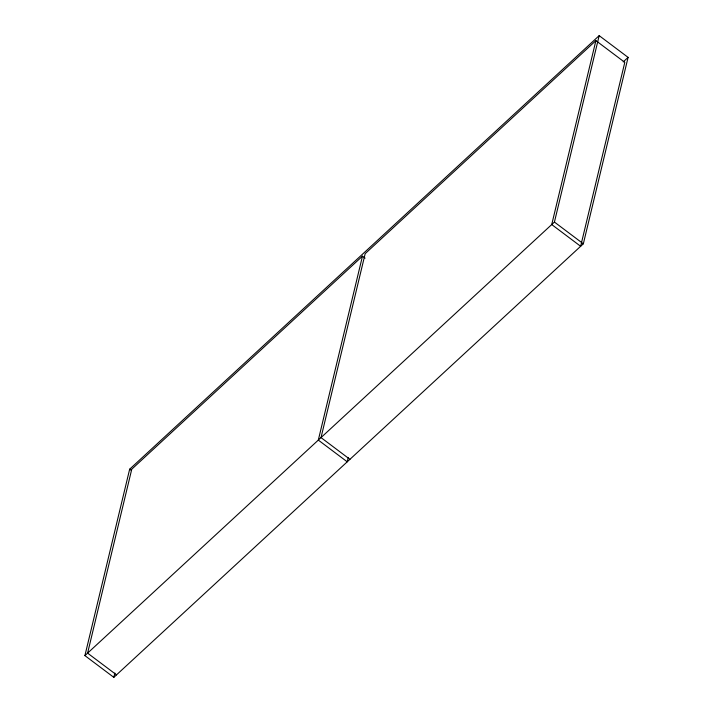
<?xml version="1.0" encoding="UTF-8"?>
<svg xmlns="http://www.w3.org/2000/svg" width="713" height="713" viewBox="0 0 713 713"><rect width="100%" height="100%" fill="white"/><g stroke="black" fill="none" stroke-linecap="round" stroke-linejoin="round"><path stroke-width="1.07" d="M84.909 655.621L129.659 469.199L599.178 35.65L628.091 57.379L583.341 243.801L113.822 677.35L84.909 655.621L554.429 222.064L599.178 35.65M113.822 677.35L114.855 673.036M365.101 258.133L362.471 256.154L318.319 440.09L347.231 461.819L348.265 457.496M595.89 40.623L551.728 224.559L580.64 246.288L624.802 62.361L595.89 40.623L365.172 253.668L321.019 437.595L349.931 459.332M362.471 256.154L131.762 469.19L87.601 653.126L116.513 674.855M623.189 61.915L628.091 57.379M554.429 222.064L583.341 243.801M129.659 469.199L131.415 470.518"/></g></svg>
